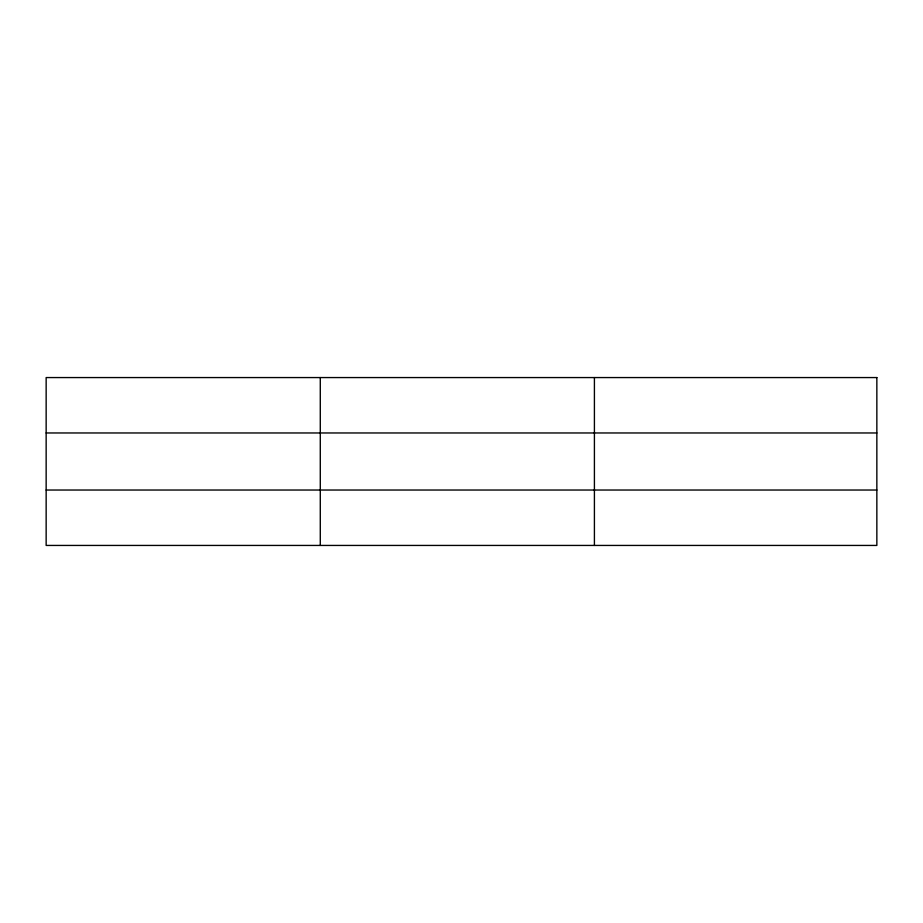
<?xml version="1.0" encoding="UTF-8"?>
<svg xmlns="http://www.w3.org/2000/svg" width="923" height="923" viewBox="0 0 923 923"><rect width="100%" height="100%" fill="white"/><g stroke="black" fill="none" stroke-linecap="round" stroke-linejoin="round"><path stroke-width="1.38" d="M320.281 545.435L320.281 377.565M594.412 545.435L594.412 377.565M46.15 432.968L876.85 432.968M46.15 490.032L876.85 490.032M876.85 377.565L876.85 545.435L46.15 545.435L46.15 377.565L876.85 377.565"/></g></svg>
